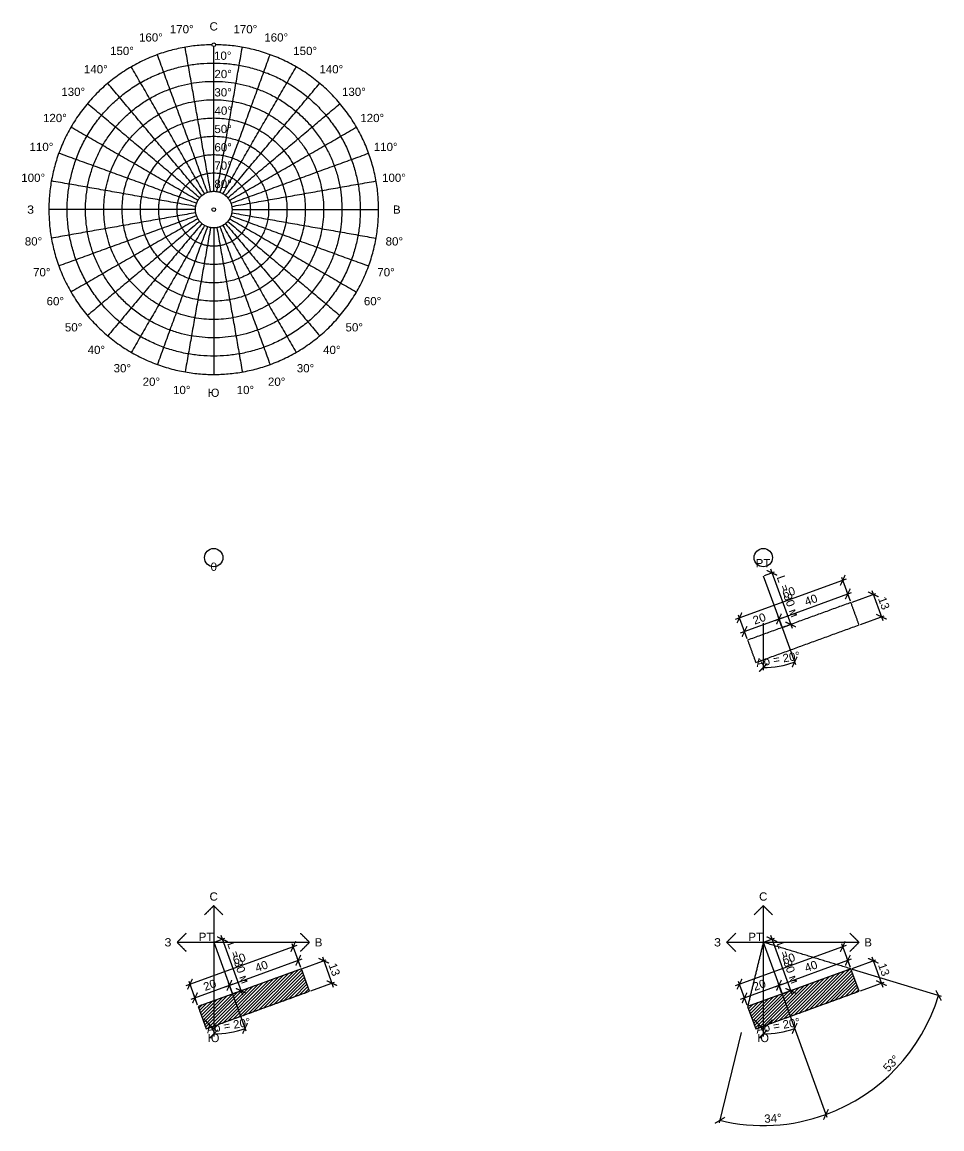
# Model space of a CAD drawing. Header units: metres. Extents: x -105 to 1000, y -502 to 102.
# Drawn here: x -105 to 397, y -502 to 102 of the extents above; entities that cross this region are included whole.
import ezdxf

# ---------------------------------------------------------------- set-up
doc = ezdxf.new("R2010")
doc.units = ezdxf.units.M
doc.layers.add('129', color=7, linetype='Continuous', true_color=0x000000)
doc.styles.add('Meters Architectural', font='arial.ttf')
doc.dimstyles.new('Meters Architectural', dxfattribs={"dimscale": 1.5, "dimtxt": 3, "dimasz": 3, "dimexe": 1, "dimexo": 0.5, "dimgap": 1, "dimtad": 1, "dimtoh": 1, "dimdec": 0, "dimzin": 1, "dimdsep": 46, "dimtxsty": 'Meters Architectural', "dimblk": 'ARCHTICK', "dimcen": 3, "dimdle": 1.5, "dimadec": 0, "dimazin": 1, "dimtfac": 1, "dimtdec": 4, "dimtix": 1, "dimtofl": 0, "dimtmove": 1, "dimatfit": 3, "dimldrblk": 'OPEN90', "dimfxl": 1, "dimtolj": 1, "dimtzin": 1, "dimarcsym": 0})
pattern_1 = [(45, (2e-14, 0), (-0.8838835, 0.8838835), [])]

# ---------------------------------------------------------------- blocks, each defined once
blk = doc.blocks.new('_ArchTick')
at = {"color": 0, "linetype": 'ByBlock', "const_width": 0.15}
blk.add_lwpolyline([(-0.5, -0.5), (0.5, 0.5)], dxfattribs=at)
blk = doc.blocks.new('*D3')
at = {"layer": '129', "color": 0, "lineweight": -2}
for p, q in [((0.7, -399.74), (6.11, -397.78)), ((3.93, -396.18), (15.73, -428.59)), ((10.97, -427.93), (16.37, -425.97))]:
    blk.add_line(p, q, dxfattribs=at)
at = {"layer": 'Defpoints', "color": 0}
for p in [(0, -400), (10.26, -428.19), (14.96, -426.48)]:
    blk.add_point(p, dxfattribs=at)
at = {"layer": '129', "color": 0, "lineweight": -2, "xscale": 4.5, "yscale": 4.5, "zscale": 4.5}
for p, rotation in [((4.7, -398.29), 110), ((14.96, -426.48), 290)]:
    blk.add_blockref('_ArchTick', p, dxfattribs=dict(at, rotation=rotation))
at = {"layer": '129', "color": 0, "insert": (13.4, -411.09), "char_height": 4.5, "attachment_point": 5, "rotation": 290, "style": 'Meters Architectural'}
blk.add_mtext('\\A1;L = 30 м', dxfattribs=at)
blk = doc.blocks.new('*D4')
at = {"layer": '129', "color": 0, "lineweight": -2}
for p, q in [((300.7, -199.74), (306.11, -197.78)), ((303.93, -196.18), (315.73, -228.59)), ((310.97, -227.93), (316.37, -225.97))]:
    blk.add_line(p, q, dxfattribs=at)
at = {"layer": 'Defpoints', "color": 0}
for p in [(300, -200), (310.26, -228.19), (314.96, -226.48)]:
    blk.add_point(p, dxfattribs=at)
at = {"layer": '129', "color": 0, "lineweight": -2, "xscale": 4.5, "yscale": 4.5, "zscale": 4.5}
for p, rotation in [((304.7, -198.29), 110), ((314.96, -226.48), 290.0000000000001)]:
    blk.add_blockref('_ArchTick', p, dxfattribs=dict(at, rotation=rotation))
at = {"layer": '129', "color": 0, "insert": (313.4, -211.09), "char_height": 4.5, "attachment_point": 5, "rotation": 290, "style": 'Meters Architectural'}
blk.add_mtext('\\A1;L = 30 м', dxfattribs=at)
blk = doc.blocks.new('*D5')
at = {"layer": '129', "color": 0, "lineweight": -2}
for p, q in [((300.7, -399.74), (306.11, -397.78)), ((303.93, -396.18), (315.73, -428.59)), ((310.97, -427.93), (316.37, -425.97))]:
    blk.add_line(p, q, dxfattribs=at)
at = {"layer": 'Defpoints', "color": 0}
for p in [(300, -400), (310.26, -428.19), (314.96, -426.48)]:
    blk.add_point(p, dxfattribs=at)
at = {"layer": '129', "color": 0, "lineweight": -2, "xscale": 4.5, "yscale": 4.5, "zscale": 4.5}
for p, rotation in [((304.7, -398.29), 110), ((314.96, -426.48), 290.0000000000001)]:
    blk.add_blockref('_ArchTick', p, dxfattribs=dict(at, rotation=rotation))
at = {"layer": '129', "color": 0, "insert": (313.4, -411.09), "char_height": 4.5, "attachment_point": 5, "rotation": 290, "style": 'Meters Architectural'}
blk.add_mtext('\\A1;L = 30 м', dxfattribs=at)
blk = doc.blocks.new('*D6')
at = {"layer": '129', "color": 0, "lineweight": -2}
for p, q in [((-12.36, -431.1), (10.66, -422.72)), ((10, -427.49), (8.04, -422.08)), ((-8.79, -434.33), (-10.76, -428.92))]:
    blk.add_line(p, q, dxfattribs=at)
at = {"layer": 'Defpoints', "color": 0}
for p in [(8.55, -423.49), (10.26, -428.19), (-8.53, -435.03)]:
    blk.add_point(p, dxfattribs=at)
at = {"layer": '129', "color": 0, "lineweight": -2, "xscale": 4.5, "yscale": 4.5, "zscale": 4.5}
for p, rotation in [((8.55, -423.49), 20.00000000000002), ((-10.24, -430.33), 200)]:
    blk.add_blockref('_ArchTick', p, dxfattribs=dict(at, rotation=rotation))
at = {"layer": '129', "color": 0, "insert": (-2.15, -423.34), "char_height": 4.5, "attachment_point": 5, "rotation": 20, "style": 'Meters Architectural'}
blk.add_mtext('\\A1;20', dxfattribs=at)
blk = doc.blocks.new('*D7')
at = {"layer": '129', "color": 0, "lineweight": -2}
for p, q in [((6.44, -424.26), (48.25, -409.04)), ((47.59, -413.81), (45.63, -408.4)), ((10, -427.49), (8.04, -422.08))]:
    blk.add_line(p, q, dxfattribs=at)
at = {"layer": 'Defpoints', "color": 0}
for p in [(46.14, -409.81), (47.85, -414.51), (10.26, -428.19)]:
    blk.add_point(p, dxfattribs=at)
at = {"layer": '129', "color": 0, "lineweight": -2, "xscale": 4.5, "yscale": 4.5, "zscale": 4.5}
for p, rotation in [((46.14, -409.81), 20.00000000000002), ((8.55, -423.49), 200.0000000000001)]:
    blk.add_blockref('_ArchTick', p, dxfattribs=dict(at, rotation=rotation))
at = {"layer": '129', "color": 0, "insert": (26.05, -413.08), "char_height": 4.5, "attachment_point": 5, "rotation": 20, "style": 'Meters Architectural'}
blk.add_mtext('\\A1;40', dxfattribs=at)
blk = doc.blocks.new('*D8')
at = {"layer": '129', "color": 0, "lineweight": -2}
for p, q in [((-15.09, -423.58), (45.52, -401.52)), ((47.59, -413.81), (42.89, -400.88)), ((-8.79, -434.33), (-13.49, -421.41))]:
    blk.add_line(p, q, dxfattribs=at)
at = {"layer": 'Defpoints', "color": 0}
for p in [(43.4, -402.29), (47.85, -414.51), (-8.53, -435.03)]:
    blk.add_point(p, dxfattribs=at)
at = {"layer": '129', "color": 0, "lineweight": -2, "xscale": 4.5, "yscale": 4.5, "zscale": 4.5}
for p, rotation in [((43.4, -402.29), 20.00000000000002), ((-12.98, -422.82), 200)]:
    blk.add_blockref('_ArchTick', p, dxfattribs=dict(at, rotation=rotation))
at = {"layer": '129', "color": 0, "insert": (13.91, -408.99), "char_height": 4.5, "attachment_point": 5, "rotation": 20, "style": 'Meters Architectural'}
blk.add_mtext('\\A1;60', dxfattribs=at)
blk = doc.blocks.new('*D9')
at = {"layer": '129', "color": 0, "lineweight": -2}
for p, q in [((48.55, -414.25), (61.47, -409.55)), ((59.29, -407.95), (65.28, -424.39)), ((53, -426.47), (65.92, -421.77))]:
    blk.add_line(p, q, dxfattribs=at)
at = {"layer": 'Defpoints', "color": 0}
for p in [(47.85, -414.51), (64.51, -422.28), (52.29, -426.73)]:
    blk.add_point(p, dxfattribs=at)
at = {"layer": '129', "color": 0, "lineweight": -2, "xscale": 4.5, "yscale": 4.5, "zscale": 4.5}
for p, rotation in [((60.06, -410.06), 110), ((64.51, -422.28), 290)]:
    blk.add_blockref('_ArchTick', p, dxfattribs=dict(at, rotation=rotation))
at = {"layer": '129', "color": 0, "insert": (65.86, -414.87), "char_height": 4.5, "attachment_point": 5, "rotation": 290, "style": 'Meters Architectural'}
blk.add_mtext('\\A1;13', dxfattribs=at)
blk = doc.blocks.new('*D10')
at = {"layer": '129', "color": 0, "lineweight": -2}
for p, q in [((287.64, -231.1), (310.66, -222.72)), ((310, -227.49), (308.04, -222.08)), ((291.21, -234.33), (289.24, -228.92))]:
    blk.add_line(p, q, dxfattribs=at)
at = {"layer": 'Defpoints', "color": 0}
for p in [(308.55, -223.49), (310.26, -228.19), (291.47, -235.03)]:
    blk.add_point(p, dxfattribs=at)
at = {"layer": '129', "color": 0, "lineweight": -2, "xscale": 4.5, "yscale": 4.5, "zscale": 4.5}
for p, rotation in [((308.55, -223.49), 19.99999999999996), ((289.76, -230.33), 199.9999999999999)]:
    blk.add_blockref('_ArchTick', p, dxfattribs=dict(at, rotation=rotation))
at = {"layer": '129', "color": 0, "insert": (297.85, -223.34), "char_height": 4.5, "attachment_point": 5, "rotation": 20, "style": 'Meters Architectural'}
blk.add_mtext('\\A1;20', dxfattribs=at)
blk = doc.blocks.new('*D11')
at = {"layer": '129', "color": 0, "lineweight": -2}
for p, q in [((306.44, -224.26), (348.25, -209.04)), ((347.59, -213.81), (345.63, -208.4)), ((310, -227.49), (308.04, -222.08))]:
    blk.add_line(p, q, dxfattribs=at)
at = {"layer": 'Defpoints', "color": 0}
for p in [(346.14, -209.81), (347.85, -214.51), (310.26, -228.19)]:
    blk.add_point(p, dxfattribs=at)
at = {"layer": '129', "color": 0, "lineweight": -2, "xscale": 4.5, "yscale": 4.5, "zscale": 4.5}
for p, rotation in [((346.14, -209.81), 20), ((308.55, -223.49), 200)]:
    blk.add_blockref('_ArchTick', p, dxfattribs=dict(at, rotation=rotation))
at = {"layer": '129', "color": 0, "insert": (326.05, -213.08), "char_height": 4.5, "attachment_point": 5, "rotation": 20, "style": 'Meters Architectural'}
blk.add_mtext('\\A1;40', dxfattribs=at)
blk = doc.blocks.new('*D12')
at = {"layer": '129', "color": 0, "lineweight": -2}
for p, q in [((284.91, -223.58), (345.52, -201.52)), ((347.59, -213.81), (342.89, -200.88)), ((291.21, -234.33), (286.51, -221.41))]:
    blk.add_line(p, q, dxfattribs=at)
at = {"layer": 'Defpoints', "color": 0}
for p in [(343.4, -202.29), (347.85, -214.51), (291.47, -235.03)]:
    blk.add_point(p, dxfattribs=at)
at = {"layer": '129', "color": 0, "lineweight": -2, "xscale": 4.5, "yscale": 4.5, "zscale": 4.5}
for p, rotation in [((343.4, -202.29), 20.00000000000002), ((287.02, -222.82), 200)]:
    blk.add_blockref('_ArchTick', p, dxfattribs=dict(at, rotation=rotation))
at = {"layer": '129', "color": 0, "insert": (313.91, -208.99), "char_height": 4.5, "attachment_point": 5, "rotation": 20, "style": 'Meters Architectural'}
blk.add_mtext('\\A1;60', dxfattribs=at)
blk = doc.blocks.new('*D13')
at = {"layer": '129', "color": 0, "lineweight": -2}
for p, q in [((348.55, -214.25), (361.47, -209.55)), ((359.29, -207.95), (365.28, -224.39)), ((353, -226.47), (365.92, -221.77))]:
    blk.add_line(p, q, dxfattribs=at)
at = {"layer": 'Defpoints', "color": 0}
for p in [(347.85, -214.51), (364.51, -222.28), (352.29, -226.73)]:
    blk.add_point(p, dxfattribs=at)
at = {"layer": '129', "color": 0, "lineweight": -2, "xscale": 4.5, "yscale": 4.5, "zscale": 4.5}
for p, rotation in [((360.06, -210.06), 110.0000000000001), ((364.51, -222.28), 290.0000000000001)]:
    blk.add_blockref('_ArchTick', p, dxfattribs=dict(at, rotation=rotation))
at = {"layer": '129', "color": 0, "insert": (365.86, -214.87), "char_height": 4.5, "attachment_point": 5, "rotation": 290, "style": 'Meters Architectural'}
blk.add_mtext('\\A1;13', dxfattribs=at)
blk = doc.blocks.new('*D14')
at = {"layer": '129', "color": 0, "lineweight": -2}
for p, q in [((348.57, -414.73), (397.13, -429.46)), ((317.36, -447.69), (334.72, -495.38))]:
    blk.add_line(p, q, dxfattribs=at)
blk.add_arc((300, -400), 100, 290, 343.1301, dxfattribs=at)
at = {"layer": 'Defpoints', "color": 0}
for p in [(300, -400), (300, -400), (347.85, -414.51), (317.1, -446.98), (361.17, -479.11)]:
    blk.add_point(p, dxfattribs=at)
at = {"layer": '129', "color": 0, "lineweight": -2, "xscale": 4.5, "yscale": 4.5, "zscale": 4.5}
for p, rotation in [((395.7, -429.02), 73.13010235415608), ((334.2, -493.97), 200)]:
    blk.add_blockref('_ArchTick', p, dxfattribs=dict(at, rotation=rotation))
at = {"layer": '129', "color": 0, "insert": (369.86, -466.14), "char_height": 4.5, "attachment_point": 5, "rotation": 46.56505, "style": 'Meters Architectural'}
blk.add_mtext('\\A1;53%%d', dxfattribs=at)
blk = doc.blocks.new('_Open90')
at = {"color": 0, "linetype": 'ByBlock', "lineweight": -2}
for p, q in [((0, 0), (-1, 0)), ((-0.5, 0.5), (0, 0)), ((0, 0), (-0.5, -0.5))]:
    blk.add_line(p, q, dxfattribs=at)
blk = doc.blocks.new('*D15')
at = {"layer": '129', "color": 0, "lineweight": -2}
for p, q in [((287.99, -449.31), (275.98, -498.62)), ((317.36, -447.69), (334.72, -495.38))]:
    blk.add_line(p, q, dxfattribs=at)
blk.add_arc((300, -400), 100, 256.30993, 290, dxfattribs=at)
at = {"layer": 'Defpoints', "color": 0}
for p in [(300, -400), (300, -400), (317.1, -446.98), (288.17, -448.58), (295.71, -499.91)]:
    blk.add_point(p, dxfattribs=at)
at = {"layer": '129', "color": 0, "lineweight": -2, "xscale": 4.5, "yscale": 4.5, "zscale": 4.5}
for p, rotation in [((276.33, -497.16), 166.3099324740201), ((334.2, -493.97), 19.99999999999995)]:
    blk.add_blockref('_ArchTick', p, dxfattribs=dict(at, rotation=rotation))
at = {"layer": '129', "color": 0, "insert": (305.29, -496.06), "char_height": 4.5, "attachment_point": 5, "rotation": 3.15497, "style": 'Meters Architectural'}
blk.add_mtext('\\A1;34%%d', dxfattribs=at)
blk = doc.blocks.new('*D16')
at = {"layer": '129', "color": 0, "lineweight": -2}
for p, q in [((287.64, -431.1), (310.66, -422.72)), ((310, -427.49), (308.04, -422.08)), ((291.21, -434.33), (289.24, -428.92))]:
    blk.add_line(p, q, dxfattribs=at)
at = {"layer": 'Defpoints', "color": 0}
for p in [(308.55, -423.49), (310.26, -428.19), (291.47, -435.03)]:
    blk.add_point(p, dxfattribs=at)
at = {"layer": '129', "color": 0, "lineweight": -2, "xscale": 4.5, "yscale": 4.5, "zscale": 4.5}
for p, rotation in [((308.55, -423.49), 20.00000000000004), ((289.76, -430.33), 200.0000000000001)]:
    blk.add_blockref('_ArchTick', p, dxfattribs=dict(at, rotation=rotation))
at = {"layer": '129', "color": 0, "insert": (297.85, -423.34), "char_height": 4.5, "attachment_point": 5, "rotation": 20, "style": 'Meters Architectural'}
blk.add_mtext('\\A1;20', dxfattribs=at)
blk = doc.blocks.new('*D17')
at = {"layer": '129', "color": 0, "lineweight": -2}
for p, q in [((306.44, -424.26), (348.25, -409.04)), ((347.59, -413.81), (345.63, -408.4)), ((310, -427.49), (308.04, -422.08))]:
    blk.add_line(p, q, dxfattribs=at)
at = {"layer": 'Defpoints', "color": 0}
for p in [(346.14, -409.81), (347.85, -414.51), (310.26, -428.19)]:
    blk.add_point(p, dxfattribs=at)
at = {"layer": '129', "color": 0, "lineweight": -2, "xscale": 4.5, "yscale": 4.5, "zscale": 4.5}
for p, rotation in [((346.14, -409.81), 20.00000000000004), ((308.55, -423.49), 200.0000000000001)]:
    blk.add_blockref('_ArchTick', p, dxfattribs=dict(at, rotation=rotation))
at = {"layer": '129', "color": 0, "insert": (326.05, -413.08), "char_height": 4.5, "attachment_point": 5, "rotation": 20, "style": 'Meters Architectural'}
blk.add_mtext('\\A1;40', dxfattribs=at)
blk = doc.blocks.new('*D18')
at = {"layer": '129', "color": 0, "lineweight": -2}
for p, q in [((284.91, -423.58), (345.52, -401.52)), ((347.59, -413.81), (342.89, -400.88)), ((291.21, -434.33), (286.51, -421.41))]:
    blk.add_line(p, q, dxfattribs=at)
at = {"layer": 'Defpoints', "color": 0}
for p in [(343.4, -402.29), (347.85, -414.51), (291.47, -435.03)]:
    blk.add_point(p, dxfattribs=at)
at = {"layer": '129', "color": 0, "lineweight": -2, "xscale": 4.5, "yscale": 4.5, "zscale": 4.5}
for p, rotation in [((343.4, -402.29), 20.00000000000002), ((287.02, -422.82), 200)]:
    blk.add_blockref('_ArchTick', p, dxfattribs=dict(at, rotation=rotation))
at = {"layer": '129', "color": 0, "insert": (313.91, -408.99), "char_height": 4.5, "attachment_point": 5, "rotation": 20, "style": 'Meters Architectural'}
blk.add_mtext('\\A1;60', dxfattribs=at)
blk = doc.blocks.new('*D19')
at = {"layer": '129', "color": 0, "lineweight": -2}
for p, q in [((348.55, -414.25), (361.47, -409.55)), ((359.29, -407.95), (365.28, -424.39)), ((353, -426.47), (365.92, -421.77))]:
    blk.add_line(p, q, dxfattribs=at)
at = {"layer": 'Defpoints', "color": 0}
for p in [(347.85, -414.51), (364.51, -422.28), (352.29, -426.73)]:
    blk.add_point(p, dxfattribs=at)
at = {"layer": '129', "color": 0, "lineweight": -2, "xscale": 4.5, "yscale": 4.5, "zscale": 4.5}
for p, rotation in [((360.06, -410.06), 110.0000000000001), ((364.51, -422.28), 290.0000000000001)]:
    blk.add_blockref('_ArchTick', p, dxfattribs=dict(at, rotation=rotation))
at = {"layer": '129', "color": 0, "insert": (365.86, -414.87), "char_height": 4.5, "attachment_point": 5, "rotation": 290, "style": 'Meters Architectural'}
blk.add_mtext('\\A1;13', dxfattribs=at)
blk = doc.blocks.new('*D22')
at = {"layer": '129', "color": 0, "lineweight": -2}
for p, q in [((0, -425.75), (0, -451.5)), ((8.81, -424.2), (17.61, -448.39))]:
    blk.add_line(p, q, dxfattribs=at)
blk.add_arc((0, -400), 50, 270, 290, dxfattribs=at)
at = {"layer": 'Defpoints', "color": 0}
for p in [(0, -400), (0, -400), (0, -425), (8.55, -423.49), (5.8, -449.66)]:
    blk.add_point(p, dxfattribs=at)
at = {"layer": '129', "color": 0, "lineweight": -2, "xscale": 4.5, "yscale": 4.5, "zscale": 4.5}
for p, rotation in [((17.1, -446.98), 19.99999999999996), ((0, -450), 180)]:
    blk.add_blockref('_ArchTick', p, dxfattribs=dict(at, rotation=rotation))
at = {"layer": '129', "color": 0, "insert": (8.02, -445.5), "char_height": 4.5, "attachment_point": 5, "rotation": 10, "style": 'Meters Architectural'}
blk.add_mtext('Aо = 20°', dxfattribs=at)
blk = doc.blocks.new('*D23')
at = {"layer": '129', "color": 0, "lineweight": -2}
for p, q in [((300, -225.75), (300, -251.5)), ((308.81, -224.2), (317.61, -248.39))]:
    blk.add_line(p, q, dxfattribs=at)
blk.add_arc((300, -200), 50, 270, 290, dxfattribs=at)
at = {"layer": 'Defpoints', "color": 0}
for p in [(300, -200), (300, -200), (308.55, -223.49), (300, -225), (305.8, -249.66)]:
    blk.add_point(p, dxfattribs=at)
at = {"layer": '129', "color": 0, "lineweight": -2, "xscale": 4.5, "yscale": 4.5, "zscale": 4.5}
for p, rotation in [((300, -250), 179.9999999999999), ((317.1, -246.98), 19.99999999999977)]:
    blk.add_blockref('_ArchTick', p, dxfattribs=dict(at, rotation=rotation))
at = {"layer": '129', "color": 0, "insert": (308.02, -245.5), "char_height": 4.5, "attachment_point": 5, "rotation": 10, "style": 'Meters Architectural'}
blk.add_mtext('Aо = 20°', dxfattribs=at)
blk = doc.blocks.new('*D24')
at = {"layer": '129', "color": 0, "lineweight": -2}
for p, q in [((300, -425.75), (300, -451.5)), ((308.81, -424.2), (317.61, -448.39))]:
    blk.add_line(p, q, dxfattribs=at)
blk.add_arc((300, -400), 50, 270, 290, dxfattribs=at)
at = {"layer": 'Defpoints', "color": 0}
for p in [(300, -400), (300, -400), (300, -425), (308.55, -423.49), (305.8, -449.66)]:
    blk.add_point(p, dxfattribs=at)
at = {"layer": '129', "color": 0, "lineweight": -2, "xscale": 4.5, "yscale": 4.5, "zscale": 4.5}
for p, rotation in [((317.1, -446.98), 19.99999999999977), ((300, -450), 179.9999999999999)]:
    blk.add_blockref('_ArchTick', p, dxfattribs=dict(at, rotation=rotation))
at = {"layer": '129', "color": 0, "insert": (308.02, -445.5), "char_height": 4.5, "attachment_point": 5, "rotation": 10, "style": 'Meters Architectural'}
blk.add_mtext('Aо = 20°', dxfattribs=at)

msp = doc.modelspace()

# ---------------------------------------------------------------- hatches: boundary and pattern name
at = {"layer": '129', "true_color": 0xd671f5}
h = msp.add_hatch(dxfattribs=at)
h.set_pattern_fill('Hatch1', color=201, scale=10, angle=45, style=0, pattern_type=2)
h.set_pattern_definition(pattern_1)
h.paths.add_polyline_path([(47.85, -414.51), (-8.53, -435.03), (-4.09, -447.25), (52.29, -426.73)], flags=0)
h = msp.add_hatch(dxfattribs=at)
h.set_pattern_fill('Hatch1', color=201, scale=10, angle=45, style=0, pattern_type=2)
h.set_pattern_definition(pattern_1)
h.paths.add_polyline_path([(347.85, -414.51), (291.47, -435.03), (295.91, -447.25), (352.29, -426.73)], flags=0)

# ---------------------------------------------------------------- linework, layer by layer
at = {"layer": '129'}
for p, q in [((300, -200), (310.26, -228.19)), ((0, -380), (0, -447.25)), ((300, -380), (300, -447.25)), ((-20, -400), (52.29, -400)), ((0, -400), (10.26, -428.19)), ((280, -400), (352.29, -400)), ((300, -400), (310.26, -428.19))]:
    msp.add_line(p, q, dxfattribs=at)
for points in [[(47.85, -414.51), (-8.53, -435.03), (-4.09, -447.25), (52.29, -426.73)], [(347.85, -414.51), (291.47, -435.03), (295.91, -447.25), (352.29, -426.73)]]:
    msp.add_lwpolyline(points, close=True, dxfattribs=at)
for centre, radius in [((0, 90), 1), ((0, 0), 1), ((0, -190), 5), ((300, -190), 5)]:
    msp.add_circle(centre, radius, dxfattribs=at)
for points, weights, knots in [([(-1, 89.99), (-90, 89.01), (-90, 0), (-90, -90), (0, -90), (90, -90), (90, 0)], [0.995444117905, 0.709402719693, 1, 0.707106781187, 1, 0.707106781187, 1], [142.479857, 142.479857, 142.479857, 282.743339, 282.743339, 424.115008, 424.115008, 565.486678, 565.486678, 565.486678]), ([(80, 0), (80, 80), (0, 80), (-80, 80), (-80, 0), (-80, -80), (0, -80), (80, -80), (80, 0)], [1, 0.707106781187, 1, 0.707106781187, 1, 0.707106781187, 1, 0.707106781187, 1], [0, 0, 0, 125.663706, 125.663706, 251.327412, 251.327412, 376.991118, 376.991118, 502.654825, 502.654825, 502.654825]), ([(70, 0), (70, 70), (0, 70), (-70, 70), (-70, 0), (-70, -70), (0, -70), (70, -70), (70, 0)], [1, 0.707106781187, 1, 0.707106781187, 1, 0.707106781187, 1, 0.707106781187, 1], [0, 0, 0, 109.955743, 109.955743, 219.911486, 219.911486, 329.867229, 329.867229, 439.822972, 439.822972, 439.822972]), ([(60, 0), (60, 60), (0, 60), (-60, 60), (-60, 0), (-60, -60), (0, -60), (60, -60), (60, 0)], [1, 0.707106781187, 1, 0.707106781187, 1, 0.707106781187, 1, 0.707106781187, 1], [0, 0, 0, 94.24778, 94.24778, 188.495559, 188.495559, 282.743339, 282.743339, 376.991118, 376.991118, 376.991118]), ([(50, 0), (50, 50), (0, 50), (-50, 50), (-50, 0), (-50, -50), (0, -50), (50, -50), (50, 0)], [1, 0.707106781187, 1, 0.707106781187, 1, 0.707106781187, 1, 0.707106781187, 1], [0, 0, 0, 78.539816, 78.539816, 157.079633, 157.079633, 235.619449, 235.619449, 314.159265, 314.159265, 314.159265]), ([(40, 0), (40, 40), (0, 40), (-40, 40), (-40, 0), (-40, -40), (0, -40), (40, -40), (40, 0)], [1, 0.707106781187, 1, 0.707106781187, 1, 0.707106781187, 1, 0.707106781187, 1], [0, 0, 0, 62.831853, 62.831853, 125.663706, 125.663706, 188.495559, 188.495559, 251.327412, 251.327412, 251.327412]), ([(30, 0), (30, 30), (0, 30), (-30, 30), (-30, 0), (-30, -30), (0, -30), (30, -30), (30, 0)], [1, 0.707106781187, 1, 0.707106781187, 1, 0.707106781187, 1, 0.707106781187, 1], [0, 0, 0, 47.12389, 47.12389, 94.24778, 94.24778, 141.371669, 141.371669, 188.495559, 188.495559, 188.495559]), ([(20, 0), (20, 20), (0, 20), (-20, 20), (-20, 0), (-20, -20), (0, -20), (20, -20), (20, 0)], [1, 0.707106781187, 1, 0.707106781187, 1, 0.707106781187, 1, 0.707106781187, 1], [0, 0, 0, 31.415927, 31.415927, 62.831853, 62.831853, 94.24778, 94.24778, 125.663706, 125.663706, 125.663706]), ([(10, 0), (10, 10), (0, 10), (-10, 10), (-10, 0), (-10, -10), (0, -10), (10, -10), (10, 0)], [1, 0.707106781187, 1, 0.707106781187, 1, 0.707106781187, 1, 0.707106781187, 1], [0, 0, 0, 15.707963, 15.707963, 31.415927, 31.415927, 47.12389, 47.12389, 62.831853, 62.831853, 62.831853])]:
    msp.add_rational_spline(points, weights, degree=2, knots=knots, dxfattribs=at)
for points in [[(-1.74, 9.85), (-8.68, 49.24), (-15.63, 88.63)], [(0, 10), (0, 49.5), (0, 89)], [(1.74, 9.85), (8.68, 49.24), (15.63, 88.63)], [(-3.42, 9.4), (-17.1, 46.98), (-30.78, 84.57)], [(3.42, 9.4), (17.1, 46.98), (30.78, 84.57)], [(-5, 8.66), (-25, 43.3), (-45, 77.94)], [(5, 8.66), (25, 43.3), (45, 77.94)], [(-6.43, 7.66), (-32.14, 38.3), (-57.85, 68.94)], [(6.43, 7.66), (32.14, 38.3), (57.85, 68.94)], [(-7.66, 6.43), (-38.3, 32.14), (-68.94, 57.85)], [(7.66, 6.43), (38.3, 32.14), (68.94, 57.85)], [(-8.66, 5), (-43.3, 25), (-77.94, 45)], [(8.66, 5), (43.3, 25), (77.94, 45)], [(-9.4, 3.42), (-46.98, 17.1), (-84.57, 30.78)], [(9.4, 3.42), (46.98, 17.1), (84.57, 30.78)], [(-9.85, 1.74), (-49.24, 8.68), (-88.63, 15.63)], [(9.85, 1.74), (49.24, 8.68), (88.63, 15.63)], [(-10, 0), (-50, 0), (-90, 0)], [(10, 0), (50, 0), (90, 0)], [(-9.85, -1.74), (-49.24, -8.68), (-88.63, -15.63)], [(-9.4, -3.42), (-46.98, -17.1), (-84.57, -30.78)], [(-8.66, -5), (-43.3, -25), (-77.94, -45)], [(8.66, -5), (43.3, -25), (77.94, -45)], [(9.4, -3.42), (46.98, -17.1), (84.57, -30.78)], [(9.85, -1.74), (49.24, -8.68), (88.63, -15.63)], [(-7.66, -6.43), (-38.3, -32.14), (-68.94, -57.85)], [(-6.43, -7.66), (-32.14, -38.3), (-57.85, -68.94)], [(-5, -8.66), (-25, -43.3), (-45, -77.94)], [(-3.42, -9.4), (-17.1, -46.98), (-30.78, -84.57)], [(-1.74, -9.85), (-8.68, -49.24), (-15.63, -88.63)], [(0, -10), (0, -50), (0, -90)], [(1.74, -9.85), (8.68, -49.24), (15.63, -88.63)], [(3.42, -9.4), (17.1, -46.98), (30.78, -84.57)], [(5, -8.66), (25, -43.3), (45, -77.94)], [(6.43, -7.66), (32.14, -38.3), (57.85, -68.94)], [(7.66, -6.43), (38.3, -32.14), (68.94, -57.85)], [(347.85, -214.51), (319.66, -224.77), (291.47, -235.03)], [(352.29, -226.73), (350.07, -220.62), (347.85, -214.51)], [(295.91, -247.25), (324.1, -236.99), (352.29, -226.73)], [(291.47, -235.03), (293.69, -241.14), (295.91, -247.25)], [(0, -380), (-2.5, -382.5), (-5, -385)], [(0, -380), (2.5, -382.5), (5, -385)], [(300, -380), (297.5, -382.5), (295, -385)], [(300, -380), (302.5, -382.5), (305, -385)], [(-15, -395), (-17.5, -397.5), (-20, -400)], [(47.29, -395), (49.79, -397.5), (52.29, -400)], [(285, -395), (282.5, -397.5), (280, -400)], [(347.29, -395), (349.79, -397.5), (352.29, -400)], [(-20, -400), (-17.5, -402.5), (-15, -405)], [(52.29, -400), (49.79, -402.5), (47.29, -405)], [(280, -400), (282.5, -402.5), (285, -405)], [(300, -400), (295.73, -417.52), (291.47, -435.03)], [(347.85, -414.51), (323.92, -407.25), (300, -400)], [(352.29, -400), (349.79, -402.5), (347.29, -405)], [(47.85, -414.51), (19.66, -424.77), (-8.53, -435.03)], [(52.29, -426.73), (50.07, -420.62), (47.85, -414.51)], [(347.85, -414.51), (319.66, -424.77), (291.47, -435.03)], [(352.29, -426.73), (350.07, -420.62), (347.85, -414.51)], [(-4.09, -447.25), (24.1, -436.99), (52.29, -426.73)], [(295.91, -447.25), (324.1, -436.99), (352.29, -426.73)], [(-8.53, -435.03), (-6.31, -441.14), (-4.09, -447.25)], [(291.47, -435.03), (293.69, -441.14), (295.91, -447.25)], [(-5, -442.25), (-2.5, -444.75), (0, -447.25)], [(5, -442.25), (2.5, -444.75), (0, -447.25)], [(295, -442.25), (297.5, -444.75), (300, -447.25)], [(305, -442.25), (302.5, -444.75), (300, -447.25)]]:
    msp.add_open_spline(points, degree=2, dxfattribs=at)
msp.add_rational_spline([(90, 0), (90, 89.01), (1, 89.99)], [1, 0.709402719693, 0.995444117905], degree=2, dxfattribs=at)

# ---------------------------------------------------------------- texts
at = {"layer": '129', "char_height": 4.5, "attachment_point": 1, "style": 'Meters Architectural'}
for s, insert, width in [('170°', (-23.96, 100.74), 34.0435), ('С', (-2.29, 102.26), 17.5598), ('170°', (10.77, 100.74), 34.0435), ('160°', (-40.79, 96.23), 34.0435), ('160°', (27.61, 96.23), 34.0435), ('150°', (-56.59, 88.86), 34.0435), ('10°', (0.15, 86.26), 27.0978), ('150°', (43.41, 88.86), 34.0435), ('140°', (-70.87, 78.87), 34.0435), ('140°', (57.69, 78.87), 34.0435), ('20°', (0.39, 76.26), 27.0978), ('130°', (-83.2, 66.54), 34.0435), ('130°', (70.01, 66.54), 34.0435), ('30°', (0.35, 66.26), 27.0978), ('40°', (0.44, 56.26), 27.0978), ('120°', (-93.19, 52.26), 34.0435), ('120°', (80.01, 52.26), 34.0435), ('50°', (0.35, 46.26), 27.0978), ('110°', (-100.56, 36.46), 34.0435), ('60°', (0.37, 36.26), 27.0978), ('110°', (87.38, 36.46), 34.0435), ('70°', (0.33, 26.26), 27.0978), ('100°', (-105.07, 19.63), 34.0435), ('100°', (91.89, 19.63), 34.0435), ('80°', (0.35, 16.26), 27.0978), ('З', (-101.88, 2.26), 16.0924), ('В', (97.85, 2.25), 16.7283), ('80°', (-103.13, -15.1), 27.0978), ('80°', (93.83, -15.1), 27.0978), ('70°', (-98.64, -31.94), 27.0978), ('70°', (89.3, -31.94), 27.0978), ('60°', (-91.24, -47.74), 27.0978), ('60°', (81.97, -47.74), 27.0978), ('50°', (-81.25, -62.02), 27.0978), ('50°', (71.96, -62.02), 27.0978), ('40°', (-68.84, -74.34), 27.0978), ('40°', (59.72, -74.34), 27.0978), ('30°', (-54.65, -84.34), 27.0978), ('30°', (45.35, -84.34), 27.0978), ('20°', (-38.81, -91.71), 27.0978), ('10°', (-22.22, -96.22), 27.0978), ('10°', (12.51, -96.22), 27.0978), ('20°', (29.59, -91.71), 27.0978), ('Ю', (-3.25, -97.74), 21.0326), ('0', (-1.72, -192.7), 15.4076), ('РТ', (295.82, -190.75), 24.7989), ('С', (-2.29, -372.74), 17.5598), ('С', (297.71, -372.74), 17.5598), ('З', (-26.88, -397.74), 16.0924), ('РТ', (-8.18, -394.75), 24.7989), ('В', (55.14, -397.75), 16.7283), ('З', (273.12, -397.74), 16.0924), ('РТ', (291.82, -394.75), 24.7989), ('В', (355.14, -397.75), 16.7283), ('Ю', (-3.25, -449.98), 21.0326), ('Ю', (296.75, -449.98), 21.0326)]:
    msp.add_mtext(s, dxfattribs=dict(at, insert=insert, width=width))

# ---------------------------------------------------------------- dimensions: what is measured, and where the dimension line sits
at = {"layer": '129'}
for base, p1, p2, angle, picture, middle in [((343.4, -202.29), (291.47, -235.03), (347.85, -214.51), 20, '*D12', (313.91, -208.99)), ((346.14, -209.81), (310.26, -228.19), (347.85, -214.51), 20, '*D11', (326.05, -213.08)), ((364.51, -222.28), (347.85, -214.51), (352.29, -226.73), 290, '*D13', (365.86, -214.87)), ((308.55, -223.49), (291.47, -235.03), (310.26, -228.19), 20, '*D10', (297.85, -223.34)), ((43.4, -402.29), (-8.53, -435.03), (47.85, -414.51), 20, '*D8', (13.91, -408.99)), ((343.4, -402.29), (291.47, -435.03), (347.85, -414.51), 20, '*D18', (313.91, -408.99)), ((46.14, -409.81), (10.26, -428.19), (47.85, -414.51), 20, '*D7', (26.05, -413.08)), ((64.51, -422.28), (47.85, -414.51), (52.29, -426.73), 290, '*D9', (65.86, -414.87)), ((346.14, -409.81), (310.26, -428.19), (347.85, -414.51), 20, '*D17', (326.05, -413.08)), ((364.51, -422.28), (347.85, -414.51), (352.29, -426.73), 290, '*D19', (365.86, -414.87)), ((8.55, -423.49), (-8.53, -435.03), (10.26, -428.19), 20, '*D6', (-2.15, -423.34)), ((308.55, -423.49), (291.47, -435.03), (310.26, -428.19), 20, '*D16', (297.85, -423.34))]:
    dim = msp.add_linear_dim(base=base, p1=p1, p2=p2, angle=angle, dimstyle='Meters Architectural', override={"dimscale": 1.5, "dimtxt": 3, "dimasz": 3, "dimexe": 1, "dimexo": 0.5, "dimgap": 1, "dimtad": 1, "dimtih": 0, "dimtoh": 0, "dimdec": 0, "dimlfac": 1, "dimzin": 1, "dimtxsty": 'Meters Architectural', "dimblk": 'ArchTick', "dimsah": 0, "dimcen": 3, "dimdle": 1.5, "dimazin": 1, "dimtix": 0, "dimtmove": 0, "dimtzin": 1}, dxfattribs=at)
    dim.commit()
    dim.dimension.update_dxf_attribs({"geometry": picture, "text_midpoint": middle})
for base, p1, p2, picture, middle in [((314.96, -226.48), (300, -200), (310.26, -228.19), '*D4', (313.4, -211.09)), ((14.96, -426.48), (0, -400), (10.26, -428.19), '*D3', (13.4, -411.09)), ((314.96, -426.48), (300, -400), (310.26, -428.19), '*D5', (313.4, -411.09))]:
    dim = msp.add_linear_dim(base=base, p1=p1, p2=p2, angle=290, text='L = 30 м', dimstyle='Meters Architectural', override={"dimscale": 1.5, "dimtxt": 3, "dimasz": 3, "dimexe": 1, "dimexo": 0.5, "dimgap": 1, "dimtad": 1, "dimtih": 0, "dimtoh": 0, "dimdec": 0, "dimlfac": 1, "dimzin": 1, "dimtxsty": 'Meters Architectural', "dimblk": 'ArchTick', "dimsah": 0, "dimcen": 3, "dimdle": 1.5, "dimazin": 1, "dimtix": 0, "dimtmove": 0, "dimtzin": 1}, dxfattribs=at)
    dim.commit()
    dim.dimension.update_dxf_attribs({"geometry": picture, "text_midpoint": middle})
for base, line1, line2, picture, middle in [((305.8, -249.66), ((300, -225), (300, -200)), ((300, -200), (308.55, -223.49)), '*D23', (308.02, -245.5)), ((5.8, -449.66), ((0, -425), (0, -400)), ((0, -400), (8.55, -423.49)), '*D22', (8.02, -445.5)), ((305.8, -449.66), ((300, -425), (300, -400)), ((300, -400), (308.55, -423.49)), '*D24', (308.02, -445.5))]:
    dim = msp.add_angular_dim_2l(base=base, line1=line1, line2=line2, text='Aо = 20°', dimstyle='Meters Architectural', override={"dimtad": 1, "dimtxsty": 'Meters Architectural', "dimblk": 'ArchTick', "dimsah": 0}, dxfattribs=at)
    dim.commit()
    dim.dimension.update_dxf_attribs({"geometry": picture, "text_midpoint": middle})
for base, line1, picture, middle in [((295.71, -499.91), ((288.17, -448.58), (300, -400)), '*D15', (305.29, -496.06)), ((361.17, -479.11), ((347.85, -414.51), (300, -400)), '*D14', (369.86, -466.14))]:
    dim = msp.add_angular_dim_2l(base=base, line1=line1, line2=((300, -400), (317.1, -446.98)), dimstyle='Meters Architectural', override={"dimtad": 1, "dimtxsty": 'Meters Architectural', "dimblk": 'ArchTick', "dimsah": 0}, dxfattribs=at)
    dim.commit()
    dim.dimension.update_dxf_attribs({"geometry": picture, "text_midpoint": middle})

doc.saveas('drawing.dxf')
